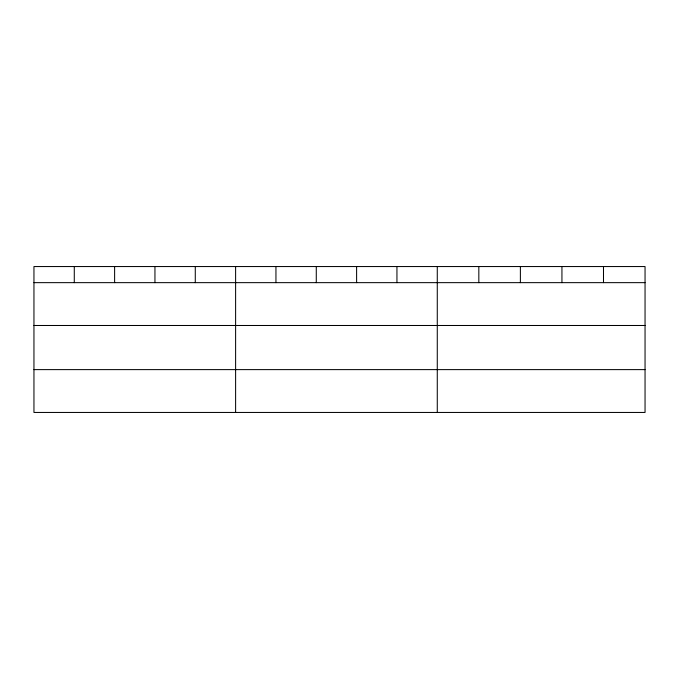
<?xml version="1.0" encoding="UTF-8"?>
<svg xmlns="http://www.w3.org/2000/svg" width="679" height="679" viewBox="0 0 679 679"><rect width="100%" height="100%" fill="white"/><g stroke="black" fill="none" stroke-linecap="round" stroke-linejoin="round"><path stroke-width="1.02" d="M645.05 325.487L645.05 266.55L33.95 266.55L33.95 412.45L645.05 412.45L645.05 325.487L33.95 325.487M33.95 282.651L645.05 282.651M33.95 369.614L645.05 369.614M603.495 266.55L603.495 282.651M561.94 266.55L561.94 282.651M520.386 266.55L520.386 282.651M478.831 266.55L478.831 282.651M437.276 266.55L437.276 412.45M396.943 266.55L396.943 282.651M356.611 266.55L356.611 282.651M316.278 266.55L316.278 282.651M275.946 266.55L275.946 282.651M235.613 266.55L235.613 412.45M195.28 266.55L195.28 282.651M154.948 266.55L154.948 282.651M114.615 266.55L114.615 282.651M74.283 266.55L74.283 282.651"/></g></svg>
